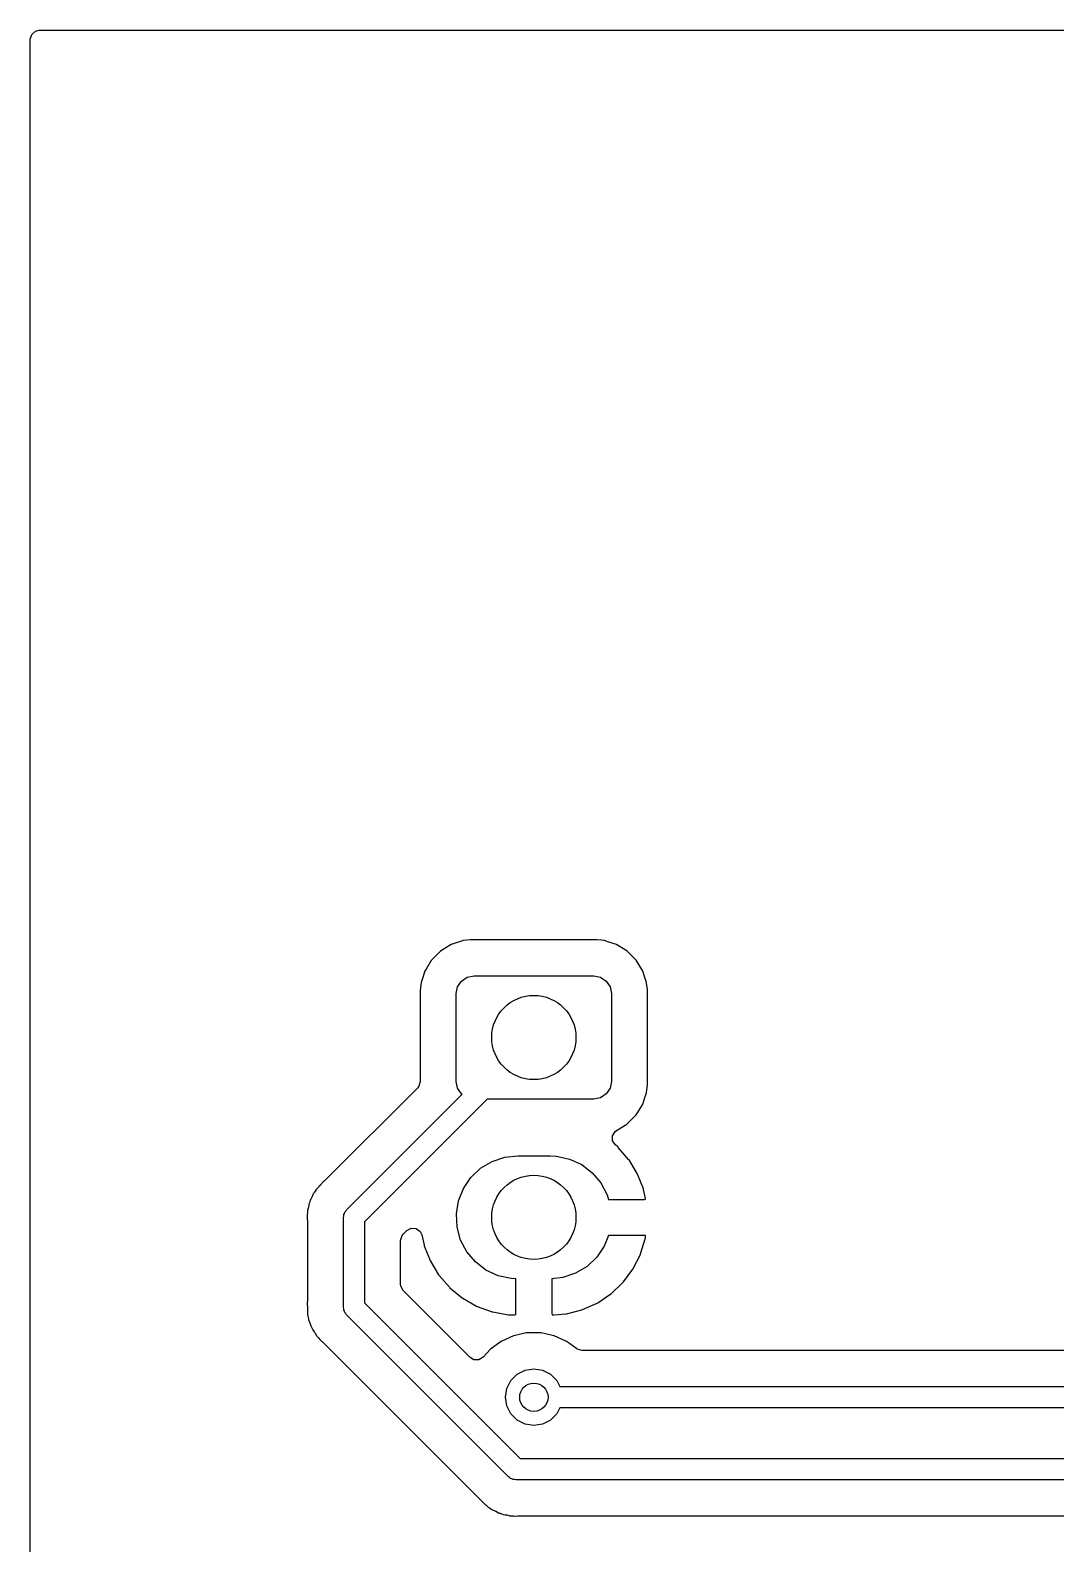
# Model space of a CAD drawing. Extents: x 51 to 243, y -135 to -54.
# Drawn here: x 51.31 to 65.79, y -75.22 to -53.85 of the extents above; entities that cross this region are included whole.
import ezdxf

# ---------------------------------------------------------------- set-up
doc = ezdxf.new("R2010")
doc.units = 0
doc.layers.add('BLACK', color=7, linetype='CONTINUOUS')

msp = doc.modelspace()

# ---------------------------------------------------------------- linework, layer by layer
at = {"layer": 'BLACK', "linetype": 'CONTINUOUS'}
for p, q in [((51.3822, -53.8599), (51.4345, -53.8485)), ((51.4345, -53.8485), (243.206, -53.8485)), ((51.3085, -53.9745), (51.3285, -53.9064)), ((51.3085, -135.255), (51.3085, -53.9745)), ((51.3285, -53.9064), (51.3822, -53.8599)), ((57.1007, -66.8535), (56.9757, -66.9787)), ((57.2511, -66.7604), (57.1007, -66.8535)), ((57.2802, -66.7507), (57.2511, -66.7604)), ((57.4123, -66.7067), (57.2802, -66.7507)), ((57.4188, -66.7045), (57.4123, -66.7067)), ((57.4123, -66.7067), (57.4123, -66.7067)), ((57.4257, -66.7038), (57.4188, -66.7045)), ((57.5213, -66.6938), (57.4257, -66.7038)), ((57.4257, -66.7038), (57.4257, -66.7038)), ((57.5214, -66.6938), (57.5213, -66.6938)), ((57.5246, -66.6935), (57.5214, -66.6938)), ((59.3154, -66.6935), (57.5246, -66.6935)), ((59.37, -66.6991), (59.3154, -66.6935)), ((59.413, -66.7035), (59.37, -66.6991)), ((59.4199, -66.7042), (59.413, -66.7035)), ((59.413, -66.7035), (59.413, -66.7035)), ((59.4264, -66.7064), (59.4199, -66.7042)), ((59.4797, -66.724), (59.4264, -66.7064)), ((59.4264, -66.7064), (59.4264, -66.7064)), ((59.5877, -66.7599), (59.4797, -66.724)), ((59.594, -66.7637), (59.5877, -66.7599)), ((59.7321, -66.8489), (59.594, -66.7637)), ((59.594, -66.7637), (59.594, -66.7637)), ((59.7383, -66.8527), (59.7321, -66.8489)), ((59.7435, -66.8579), (59.7383, -66.8527)), ((59.8109, -66.9252), (59.7435, -66.8579)), ((56.8971, -67.1062), (56.8829, -67.1293)), ((56.9719, -66.9849), (56.8971, -67.1062)), ((56.9757, -66.9787), (56.9719, -66.9849)), ((56.9719, -66.9849), (56.9719, -66.9849)), ((59.8635, -66.9777), (59.8109, -66.9252)), ((59.9566, -67.1281), (59.8635, -66.9777)), ((56.8272, -67.2971), (56.8165, -67.4016)), ((56.8373, -67.2668), (56.8272, -67.2971)), ((56.8806, -67.1362), (56.8373, -67.2668)), ((56.8829, -67.1293), (56.8806, -67.1362)), ((57.344, -67.3563), (57.3982, -67.2752)), ((57.3982, -67.2752), (57.4793, -67.221)), ((57.4793, -67.221), (57.575, -67.202)), ((57.575, -67.202), (59.265, -67.202)), ((59.265, -67.202), (59.3607, -67.221)), ((59.3607, -67.221), (59.4418, -67.2752)), ((59.4418, -67.2752), (59.496, -67.3563)), ((59.9589, -67.135), (59.9566, -67.1281)), ((59.984, -67.2102), (59.9589, -67.135)), ((60.0125, -67.2958), (59.984, -67.2102)), ((60.0132, -67.3027), (60.0125, -67.2958)), ((60.0229, -67.3954), (60.0132, -67.3027)), ((60.0132, -67.3027), (60.0132, -67.3027)), ((56.8165, -67.4016), (56.8165, -68.6921)), ((57.325, -67.452), (57.344, -67.3563)), ((57.325, -68.692), (57.325, -67.452)), ((59.496, -67.3563), (59.515, -67.452)), ((59.515, -67.452), (59.515, -68.692)), ((60.0235, -67.4016), (60.0229, -67.3954)), ((60.0235, -68.7424), (60.0235, -67.4016)), ((56.7796, -68.7811), (55.4724, -70.0883)), ((56.7965, -68.7602), (56.7796, -68.7811)), ((56.8165, -68.6921), (56.7965, -68.7602)), ((57.344, -68.7877), (57.325, -68.692)), ((57.3982, -68.8688), (57.344, -68.7877)), ((59.496, -68.7877), (59.4418, -68.8688)), ((59.515, -68.692), (59.496, -68.7877)), ((60.0128, -68.8469), (60.0235, -68.7424)), ((55.7739, -70.5059), (57.4059, -68.8739)), ((57.7621, -68.942), (56.03, -70.6741)), ((57.4059, -68.8739), (57.3982, -68.8688)), ((59.265, -68.942), (57.7621, -68.942)), ((59.3607, -68.923), (59.265, -68.942)), ((59.4418, -68.8688), (59.3607, -68.923)), ((59.8725, -69.1521), (59.9533, -69.021)), ((59.9533, -69.021), (59.9571, -69.0147)), ((59.9533, -69.021), (59.9533, -69.021)), ((59.9571, -69.0147), (59.9887, -68.9195)), ((59.9887, -68.9195), (60.0106, -68.8534)), ((60.0106, -68.8534), (60.0128, -68.8469)), ((60.0106, -68.8534), (60.0106, -68.8534)), ((59.7393, -69.2905), (59.8643, -69.1653)), ((59.8643, -69.1653), (59.8725, -69.1521)), ((59.5298, -69.4602), (59.5665, -69.3994)), ((59.5665, -69.3994), (59.5893, -69.3842)), ((59.5889, -69.3835), (59.7331, -69.2943)), ((59.5893, -69.3842), (59.5889, -69.3835)), ((59.7331, -69.2943), (59.7393, -69.2905)), ((59.5317, -69.5312), (59.5298, -69.4602)), ((59.5717, -69.5898), (59.5317, -69.5312)), ((59.605, -69.6171), (59.5717, -69.5898)), ((59.6127, -69.6246), (59.605, -69.6171)), ((59.7589, -69.7931), (59.6127, -69.6246)), ((57.669, -69.919), (57.8301, -69.8222)), ((57.8301, -69.8222), (58.0082, -69.7623)), ((58.0082, -69.7623), (58.195, -69.742)), ((58.195, -69.742), (58.645, -69.742)), ((58.645, -69.742), (58.742, -69.7474)), ((58.742, -69.7474), (58.9254, -69.7884)), ((58.9254, -69.7884), (59.0957, -69.8678)), ((59.0957, -69.8678), (59.245, -69.982)), ((59.7652, -69.8017), (59.7589, -69.7931)), ((59.881, -69.9925), (59.7652, -69.8017)), ((55.4569, -70.1006), (55.4515, -70.1064)), ((55.4636, -70.0963), (55.4569, -70.1006)), ((55.4724, -70.0883), (55.4636, -70.0963)), ((55.4636, -70.0963), (55.4636, -70.0963)), ((57.4268, -70.2036), (57.5325, -70.0481)), ((57.5325, -70.0481), (57.669, -69.919)), ((59.245, -69.982), (59.3663, -70.1255)), ((59.8857, -70.002), (59.881, -69.9925)), ((59.9677, -70.2096), (59.8857, -70.002)), ((55.3055, -70.2814), (55.2903, -70.3165)), ((55.3087, -70.2741), (55.3055, -70.2814)), ((55.3055, -70.2814), (55.3055, -70.2814)), ((55.314, -70.2673), (55.3087, -70.2741)), ((55.3218, -70.2572), (55.314, -70.2673)), ((55.3327, -70.2407), (55.3218, -70.2572)), ((55.3392, -70.2288), (55.3327, -70.2407)), ((55.343, -70.2219), (55.3392, -70.2288)), ((55.3392, -70.2288), (55.3392, -70.2288)), ((55.3746, -70.1882), (55.343, -70.2219)), ((55.3824, -70.1792), (55.3746, -70.1882)), ((55.3851, -70.1757), (55.3824, -70.1792)), ((55.4056, -70.1551), (55.3851, -70.1757)), ((55.4084, -70.1523), (55.4056, -70.1551)), ((55.4515, -70.1064), (55.4084, -70.1523)), ((55.4515, -70.1064), (55.4515, -70.1064)), ((57.357, -70.378), (57.4268, -70.2036)), ((59.3663, -70.1255), (59.4539, -70.2917)), ((59.4539, -70.2917), (59.4722, -70.358)), ((59.9707, -70.2198), (59.9677, -70.2096)), ((59.9967, -70.3434), (59.9707, -70.2198)), ((55.2258, -70.5121), (55.2215, -70.5288)), ((55.233, -70.4841), (55.2258, -70.5121)), ((55.2354, -70.4724), (55.233, -70.4841)), ((55.2414, -70.4347), (55.2354, -70.4724)), ((55.2426, -70.4268), (55.2414, -70.4347)), ((55.2511, -70.4071), (55.2426, -70.4268)), ((55.2575, -70.3884), (55.2511, -70.4071)), ((55.2629, -70.3677), (55.2575, -70.3884)), ((55.2704, -70.354), (55.2629, -70.3677)), ((55.2851, -70.3272), (55.2704, -70.354)), ((55.2903, -70.3165), (55.2851, -70.3272)), ((55.7501, -70.537), (55.7641, -70.523)), ((55.7641, -70.523), (55.7739, -70.5059)), ((57.3264, -70.5634), (57.357, -70.378)), ((59.4722, -70.358), (59.9816, -70.358)), ((59.9816, -70.358), (59.9952, -70.354)), ((59.9952, -70.354), (59.9967, -70.3434)), ((55.2199, -70.57), (55.2166, -70.5912)), ((55.2166, -70.5912), (55.2205, -70.632)), ((55.2215, -70.5503), (55.2199, -70.57)), ((55.2205, -70.632), (55.2209, -70.6371)), ((55.2209, -70.6371), (55.2215, -70.649)), ((55.2215, -70.5288), (55.2215, -70.5503)), ((55.2215, -70.649), (55.2215, -71.7999)), ((55.73, -70.612), (55.7351, -70.5929)), ((55.73, -71.882), (55.73, -70.612)), ((55.7351, -70.5732), (55.745, -70.5561)), ((55.7351, -70.5929), (55.7351, -70.5732)), ((55.745, -70.5561), (55.7501, -70.537)), ((56.03, -70.6741), (56.03, -71.8199)), ((57.3362, -70.7511), (57.3264, -70.5634)), ((56.5385, -70.937), (56.5585, -70.8688)), ((56.5385, -71.5571), (56.5385, -70.937)), ((56.5585, -70.8688), (56.5754, -70.8479)), ((56.5754, -70.8479), (56.6266, -70.7967)), ((56.6266, -70.7967), (56.6889, -70.7627)), ((56.6889, -70.7627), (56.7597, -70.7677)), ((56.7597, -70.7677), (56.8165, -70.8103)), ((56.8165, -70.8103), (56.839, -70.8599)), ((56.839, -70.8599), (56.8693, -71.0042)), ((57.3861, -70.9323), (57.3362, -70.7511)), ((57.4737, -71.0985), (57.3861, -70.9323)), ((59.4749, -70.866), (59.4132, -71.0204)), ((59.9837, -70.866), (59.4749, -70.866)), ((59.928, -71.1272), (59.9941, -70.9141)), ((59.9968, -70.8698), (59.9837, -70.866)), ((59.9941, -70.9141), (59.9964, -70.9037)), ((59.9964, -70.9037), (59.999, -70.884)), ((59.999, -70.884), (59.9968, -70.8698)), ((56.8693, -71.0042), (56.8723, -71.0144)), ((56.8723, -71.0144), (56.9543, -71.222)), ((57.595, -71.242), (57.4737, -71.0985)), ((59.4132, -71.0204), (59.3075, -71.1759)), ((59.8228, -71.336), (59.924, -71.1371)), ((59.924, -71.1371), (59.928, -71.1272)), ((56.9543, -71.222), (56.959, -71.2315)), ((56.959, -71.2315), (57.0748, -71.4223)), ((57.7443, -71.3562), (57.595, -71.242)), ((57.9146, -71.4356), (57.7443, -71.3562)), ((59.171, -71.305), (59.0099, -71.4018)), ((59.3075, -71.1759), (59.171, -71.305)), ((59.684, -71.5241), (59.8172, -71.345)), ((59.8172, -71.345), (59.8228, -71.336)), ((56.5414, -71.5838), (56.5385, -71.5571)), ((56.5754, -71.6461), (56.5414, -71.5838)), ((57.0748, -71.4223), (57.0811, -71.4309)), ((57.0811, -71.4309), (57.2273, -71.5994)), ((58.098, -71.4766), (57.9146, -71.4356)), ((58.166, -71.4804), (58.098, -71.4766)), ((58.166, -71.9765), (58.166, -71.4804)), ((58.8318, -71.4617), (58.674, -71.4788)), ((58.674, -71.4788), (58.674, -71.9719)), ((59.0099, -71.4018), (58.8318, -71.4617)), ((59.5154, -71.6861), (59.6769, -71.5321)), ((59.6769, -71.5321), (59.684, -71.5241)), ((55.2215, -71.7999), (55.2209, -71.8118)), ((57.5223, -72.5931), (56.5754, -71.6461)), ((57.2273, -71.5994), (57.235, -71.6069)), ((57.235, -71.6069), (57.4075, -71.7484)), ((57.4075, -71.7484), (57.4163, -71.7544)), ((57.4163, -71.7544), (57.6103, -71.8648)), ((59.322, -71.8174), (59.5072, -71.6928)), ((59.5072, -71.6928), (59.5154, -71.6861)), ((55.2209, -71.8118), (55.2192, -71.8195)), ((55.2192, -71.8195), (55.2195, -71.8275)), ((55.2195, -71.8275), (55.2214, -71.8904)), ((55.2214, -71.8904), (55.2215, -71.8943)), ((55.2215, -71.8943), (55.2215, -71.9234)), ((55.2215, -71.9234), (55.2221, -71.9278)), ((55.2221, -71.9278), (55.223, -71.9397)), ((55.223, -71.9397), (55.2244, -71.9858)), ((55.2244, -71.9858), (55.2266, -71.9934)), ((55.2266, -71.9934), (55.2266, -71.9934)), ((55.2266, -71.9934), (55.2304, -72.0064)), ((55.2304, -72.0064), (55.2344, -72.0258)), ((55.7351, -71.9011), (55.73, -71.882)), ((55.7351, -71.9208), (55.7351, -71.9011)), ((55.745, -71.9379), (55.7351, -71.9208)), ((55.7501, -71.957), (55.745, -71.9379)), ((55.7641, -71.971), (55.7501, -71.957)), ((55.7739, -71.9881), (55.7641, -71.971)), ((58.0599, -74.2741), (55.7739, -71.9881)), ((56.03, -71.8199), (58.2281, -74.018)), ((57.6103, -71.8648), (57.6199, -71.8693)), ((57.6199, -71.8693), (57.8297, -71.9454)), ((57.8297, -71.9454), (57.84, -71.9482)), ((57.84, -71.9482), (58.0608, -71.9881)), ((58.0608, -71.9881), (58.069, -71.989)), ((58.069, -71.989), (58.0879, -71.9899)), ((58.0879, -71.9899), (58.0908, -71.99)), ((58.0908, -71.99), (58.1479, -71.99)), ((58.1479, -71.99), (58.1631, -71.9855)), ((58.1631, -71.9855), (58.1643, -71.9841)), ((58.1643, -71.9841), (58.166, -71.9765)), ((58.674, -71.9719), (58.6785, -71.9871)), ((58.6785, -71.9871), (58.6799, -71.9883)), ((58.6799, -71.9883), (58.6875, -71.99)), ((58.6875, -71.99), (58.7011, -71.99)), ((58.7011, -71.99), (58.7064, -71.9898)), ((58.7064, -71.9898), (58.8727, -71.9757)), ((58.8727, -71.9757), (58.8832, -71.9739)), ((58.8832, -71.9739), (59.0992, -71.9178)), ((59.0992, -71.9178), (59.1092, -71.9143)), ((59.1092, -71.9143), (59.3127, -71.8226)), ((59.3127, -71.8226), (59.322, -71.8174)), ((55.2344, -72.0258), (55.2371, -72.0471)), ((55.2371, -72.0471), (55.24, -72.0544)), ((55.24, -72.0544), (55.24, -72.0544)), ((55.24, -72.0544), (55.2541, -72.09)), ((55.2541, -72.09), (55.258, -72.1012)), ((55.258, -72.1012), (55.2709, -72.1456)), ((55.2709, -72.1456), (55.2818, -72.1641)), ((55.2818, -72.1641), (55.2905, -72.1818)), ((55.2905, -72.1818), (55.2984, -72.2018)), ((55.2984, -72.2018), (55.3161, -72.2262)), ((55.3161, -72.2262), (55.3255, -72.2391)), ((55.3255, -72.2391), (55.332, -72.249)), ((55.332, -72.249), (55.3515, -72.282)), ((55.3515, -72.282), (55.3515, -72.282)), ((55.3515, -72.282), (55.3555, -72.2888)), ((55.3555, -72.2888), (55.3707, -72.304)), ((55.3707, -72.304), (55.3836, -72.319)), ((55.3836, -72.319), (55.3962, -72.3364)), ((55.3962, -72.3364), (55.4226, -72.3582)), ((55.4226, -72.3582), (55.4318, -72.3658)), ((55.4318, -72.3658), (55.4405, -72.3738)), ((55.4405, -72.3738), (57.6423, -74.5756)), ((57.9255, -72.3883), (57.8087, -72.4731)), ((57.9579, -72.3648), (57.9255, -72.3883)), ((57.9632, -72.3609), (57.9579, -72.3648)), ((57.9579, -72.3648), (57.9579, -72.3648)), ((57.9693, -72.3582), (57.9632, -72.3609)), ((58.1317, -72.2859), (57.9693, -72.3582)), ((57.9693, -72.3582), (57.9693, -72.3582)), ((58.1377, -72.2832), (58.1317, -72.2859)), ((58.1317, -72.2859), (58.1317, -72.2859)), ((58.256, -72.2581), (58.1377, -72.2832)), ((58.3181, -72.2449), (58.256, -72.2581)), ((58.3245, -72.2435), (58.3181, -72.2449)), ((58.3181, -72.2449), (58.3181, -72.2449)), ((58.5155, -72.2435), (58.3245, -72.2435)), ((58.5219, -72.2449), (58.5155, -72.2435)), ((58.584, -72.2581), (58.5219, -72.2449)), ((58.5219, -72.2449), (58.5219, -72.2449)), ((58.7023, -72.2832), (58.584, -72.2581)), ((58.7083, -72.2859), (58.7023, -72.2832)), ((58.8707, -72.3582), (58.7083, -72.2859)), ((58.7083, -72.2859), (58.7083, -72.2859)), ((58.8768, -72.3609), (58.8707, -72.3582)), ((58.8707, -72.3582), (58.8707, -72.3582)), ((58.8821, -72.3648), (58.8768, -72.3609)), ((58.9231, -72.3946), (58.8821, -72.3648)), ((58.8821, -72.3648), (58.8821, -72.3648)), ((59.0259, -72.4693), (58.9231, -72.3946)), ((57.5736, -72.6242), (57.5223, -72.5931)), ((57.6446, -72.6255), (57.5736, -72.6242)), ((57.7051, -72.5883), (57.6446, -72.6255)), ((57.8043, -72.478), (57.7051, -72.5883)), ((57.8087, -72.4731), (57.8043, -72.478)), ((57.8043, -72.478), (57.8043, -72.478)), ((59.0262, -72.4694), (59.0259, -72.4693)), ((59.0321, -72.4735), (59.0262, -72.4694)), ((59.1002, -72.4935), (59.0321, -72.4735)), ((72.2681, -72.4935), (59.1002, -72.4935)), ((58.0964, -72.9169), (58.1849, -72.8284)), ((58.1849, -72.8284), (58.2964, -72.7716)), ((58.2964, -72.7716), (58.42, -72.752)), ((58.42, -72.752), (58.5436, -72.7716)), ((58.5436, -72.7716), (58.6551, -72.8284)), ((58.6551, -72.8284), (58.7436, -72.9169)), ((58.02, -73.152), (58.0396, -73.0284)), ((58.0396, -73.0284), (58.0964, -72.9169)), ((58.7436, -72.9169), (58.787, -73.002)), ((58.787, -73.002), (74.1059, -73.002)), ((58.0396, -73.2756), (58.02, -73.152)), ((58.0964, -73.3871), (58.0396, -73.2756)), ((58.787, -73.302), (58.7436, -73.3871)), ((74.168, -73.302), (58.787, -73.302)), ((58.1849, -73.4756), (58.0964, -73.3871)), ((58.2964, -73.5324), (58.1849, -73.4756)), ((58.6551, -73.4756), (58.5436, -73.5324)), ((58.7436, -73.3871), (58.6551, -73.4756)), ((58.42, -73.552), (58.2964, -73.5324)), ((58.5436, -73.5324), (58.42, -73.552)), ((58.2281, -74.018), (78.373, -74.018)), ((58.077, -74.2839), (58.0599, -74.2741)), ((58.091, -74.2979), (58.077, -74.2839)), ((58.1101, -74.303), (58.091, -74.2979)), ((58.1272, -74.3129), (58.1101, -74.303)), ((58.1469, -74.3129), (58.1272, -74.3129)), ((58.166, -74.318), (58.1469, -74.3129)), ((78.373, -74.318), (58.166, -74.318)), ((57.6423, -74.5756), (57.6503, -74.5844)), ((57.6503, -74.5844), (57.6546, -74.5911)), ((57.6546, -74.5911), (57.6604, -74.5965)), ((57.6604, -74.5965), (57.6604, -74.5965)), ((57.6604, -74.5965), (57.7063, -74.6396)), ((57.7063, -74.6396), (57.7091, -74.6424)), ((57.7091, -74.6424), (57.7297, -74.6629)), ((57.7297, -74.6629), (57.7332, -74.6656)), ((57.7332, -74.6656), (57.7422, -74.6734)), ((57.7422, -74.6734), (57.7759, -74.705)), ((57.7759, -74.705), (57.7828, -74.7088)), ((57.7828, -74.7088), (57.7828, -74.7088)), ((57.7828, -74.7088), (57.7947, -74.7153)), ((57.7947, -74.7153), (57.8112, -74.7262)), ((57.8112, -74.7262), (57.8219, -74.7344)), ((57.8219, -74.7344), (57.8281, -74.7393)), ((57.8281, -74.7393), (57.8354, -74.7425)), ((57.8354, -74.7425), (57.8705, -74.7577)), ((57.8705, -74.7577), (57.8812, -74.7629)), ((57.8812, -74.7629), (57.9217, -74.7851)), ((57.9217, -74.7851), (57.9293, -74.7871)), ((57.9293, -74.7871), (57.9293, -74.7871)), ((57.9293, -74.7871), (57.9424, -74.7905)), ((57.9424, -74.7905), (57.9611, -74.7969)), ((57.9611, -74.7969), (57.9808, -74.8054)), ((57.9808, -74.8054), (57.9886, -74.8066)), ((57.9886, -74.8066), (57.9887, -74.8066)), ((57.9887, -74.8066), (58.0132, -74.8105)), ((58.0132, -74.8105), (58.0265, -74.8126)), ((58.0265, -74.8126), (58.0381, -74.815)), ((58.0381, -74.815), (58.0691, -74.823)), ((58.0691, -74.823), (58.0751, -74.8245)), ((58.0751, -74.8245), (58.0751, -74.8245)), ((58.0751, -74.8245), (58.0828, -74.8265)), ((58.0828, -74.8265), (58.1043, -74.8265)), ((58.1043, -74.8265), (58.124, -74.8281)), ((58.124, -74.8281), (58.1373, -74.8302)), ((58.1373, -74.8302), (58.1373, -74.8302)), ((58.1373, -74.8302), (58.1452, -74.8314)), ((58.1452, -74.8314), (58.1911, -74.8271)), ((58.1911, -74.8271), (58.203, -74.8265)), ((58.203, -74.8265), (78.0598, -74.8265))]:
    msp.add_line(p, q, dxfattribs=at)
at = {"layer": 'BLACK'}
for centre, radius in [((58.42, -68.072), 0.595), ((58.42, -70.612), 0.595), ((58.42, -73.152), 0.2)]:
    msp.add_circle(centre, radius, dxfattribs=at)

doc.saveas('drawing.dxf')
